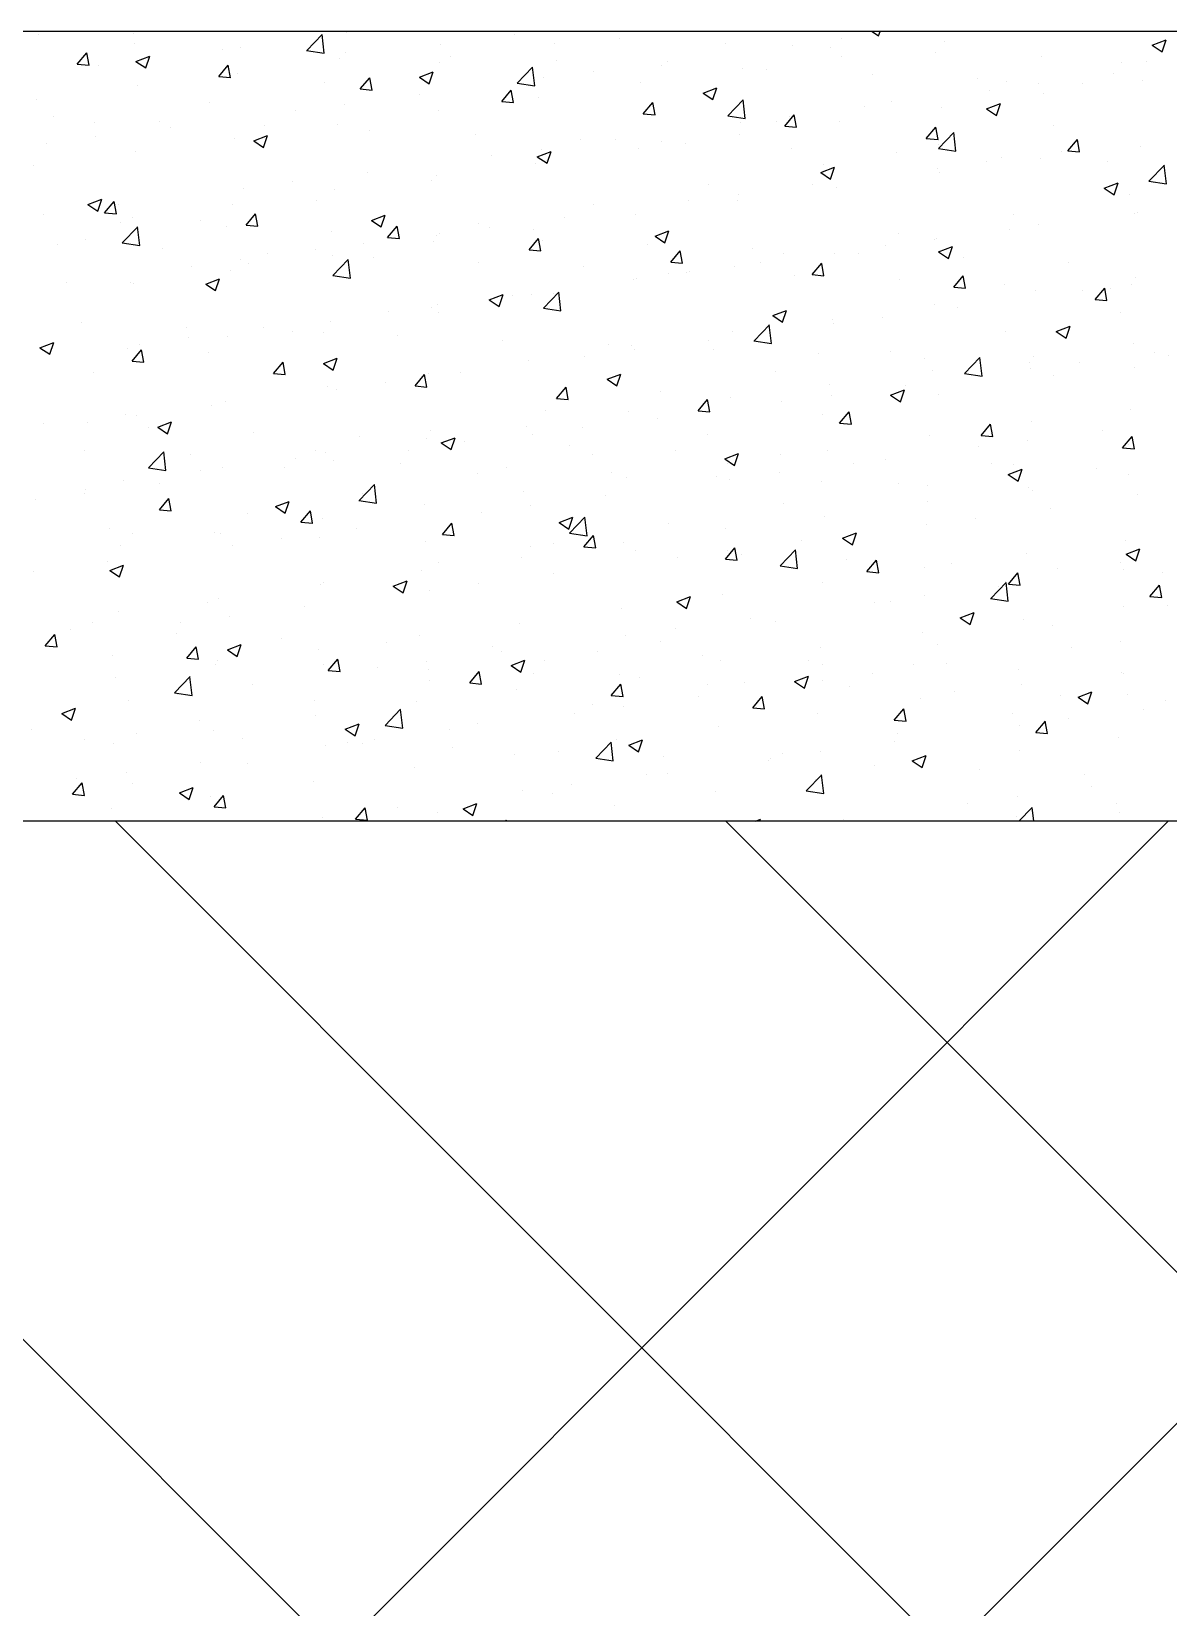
# Model space of a CAD drawing. Header units: millimetres. Extents: x 331487 to 517269, y 198509 to 399936.
# Drawn here: x 410720 to 411297, y 399138 to 399936 of the extents above; entities that cross this region are included whole.
import ezdxf

# ---------------------------------------------------------------- set-up
doc = ezdxf.new("R2010")
doc.units = ezdxf.units.MM
doc.header["$MEASUREMENT"] = 0
doc.linetypes.add('DASHED', pattern=[0.75, 0.5, -0.25])
doc.layers.add('9th_Sunk', color=251, linetype='DASHED', lineweight=5)
doc.layers.add('COLUMN', color=6, linetype='Continuous')

msp = doc.modelspace()

# ---------------------------------------------------------------- linework, layer by layer
at = {"layer": '9th_Sunk', "linetype": 'Continuous'}
for p, q in [((410256.23, 398186.91), (411605.8, 399536.48)), ((410720.27, 398960.3), (411296.44, 399536.48)), ((412576.42, 397722.87), (410762.81, 399536.48)), ((412112.38, 398496.27), (411072.17, 399536.48)), ((413040.46, 396949.47), (410565.59, 399424.34))]:
    msp.add_line(p, q, dxfattribs=at)
at = {"layer": 'COLUMN'}
for p, q in [((420345.71, 399936.48), (392220.13, 399936.48)), ((420350.13, 399536.48), (392620.13, 399536.48))]:
    msp.add_line(p, q, dxfattribs=at)
at = {"layer": 'COLUMN', "color": 2, "linetype": 'Continuous'}
for p, q in [((410723.88, 399935.2), (410723.88, 399935.2)), ((410772.08, 399935.58), (410772.08, 399935.58)), ((410859.75, 399926.9), (410867.54, 399935.02)), ((410868.61, 399925.49), (410867.5, 399934.98)), ((410880.14, 399935.86), (410880.14, 399935.86)), ((410965.04, 399935.02), (410965.04, 399935.02)), ((410978.31, 399936.3), (410978.31, 399936.3)), ((411146.28, 399936.48), (411149.61, 399934.23)), ((411149.61, 399934.23), (411150.36, 399936.48)), ((410743.44, 399919.91), (410748.26, 399925.65)), ((410749.41, 399919.38), (410748.26, 399925.65)), ((410772.6, 399930.61), (410772.6, 399930.61)), ((410816.98, 399927.55), (410816.98, 399927.55)), ((410825.98, 399928.35), (410825.98, 399928.35)), ((410859.71, 399926.86), (410868.61, 399925.48)), ((410879.36, 399926.1), (410879.36, 399926.1)), ((410927.8, 399929.9), (410927.8, 399929.9)), ((410985.23, 399930.61), (410985.23, 399930.61)), ((411018.42, 399932.77), (411018.42, 399932.77)), ((411071.8, 399930.51), (411071.8, 399930.51)), ((411105.96, 399929.61), (411105.96, 399929.61)), ((411125.19, 399928.25), (411125.19, 399928.25)), ((411130.99, 399932.91), (411130.99, 399932.91)), ((411178.57, 399926), (411178.57, 399926)), ((411182.83, 399931.45), (411182.83, 399931.45)), ((411288.35, 399929.58), (411295.35, 399932.27)), ((411288.35, 399929.58), (411293.32, 399926.22)), ((411293.32, 399926.22), (411295.35, 399932.26)), ((410743.44, 399919.91), (410749.42, 399919.38)), ((410754.08, 399919.27), (410754.08, 399919.27)), ((410773.19, 399921.35), (410780.19, 399924.04)), ((410773.19, 399921.35), (410778.16, 399918)), ((410778.16, 399918), (410780.19, 399924.04)), ((410779.11, 399922.56), (410779.11, 399922.56)), ((410815.16, 399913.63), (410819.98, 399919.38)), ((410821.14, 399913.1), (410819.98, 399919.37)), ((410876.46, 399922.86), (410876.46, 399922.86)), ((410926.91, 399920.6), (410926.91, 399920.6)), ((410932.74, 399923.84), (410932.74, 399923.84)), ((410966.47, 399910.35), (410974.26, 399918.47)), ((410975.33, 399908.93), (410974.23, 399918.43)), ((410986.13, 399921.59), (410986.13, 399921.59)), ((411039.51, 399919.33), (411039.51, 399919.33)), ((411042.8, 399921.3), (411042.8, 399921.3)), ((411130.89, 399923.95), (411130.89, 399923.95)), ((411231.95, 399923.74), (411231.95, 399923.74)), ((411272.69, 399921), (411272.69, 399921)), ((411285.33, 399921.49), (411285.33, 399921.49)), ((410815.16, 399913.63), (410821.14, 399913.11)), ((410824.52, 399915.36), (410824.52, 399915.36)), ((410868.59, 399910.59), (410868.59, 399910.59)), ((410886.89, 399907.36), (410891.71, 399913.1)), ((410892.86, 399906.83), (410891.71, 399913.1)), ((410916.9, 399913.34), (410923.9, 399916.03)), ((410916.9, 399913.34), (410921.87, 399909.99)), ((410921.87, 399909.99), (410923.9, 399916.03)), ((410966.44, 399910.31), (410975.33, 399908.93)), ((410979.89, 399913.02), (410979.89, 399913.02)), ((411004.93, 399916.31), (411004.93, 399916.31)), ((411029.03, 399910.51), (411029.03, 399910.51)), ((411080.38, 399917.55), (411080.38, 399917.55)), ((411092.89, 399917.08), (411092.89, 399917.08)), ((411146.27, 399914.82), (411146.27, 399914.82)), ((411199.65, 399912.57), (411199.65, 399912.57)), ((411214.38, 399910.99), (411214.38, 399910.99)), ((411230.75, 399910.07), (411230.75, 399910.07)), ((411253.04, 399910.31), (411253.04, 399910.31)), ((411268.62, 399915.05), (411268.62, 399915.05)), ((411283.46, 399911.6), (411283.46, 399911.6)), ((410722.66, 399901.92), (410722.66, 399901.92)), ((410774.01, 399908.96), (410774.01, 399908.96)), ((410886.89, 399907.36), (410892.87, 399906.83)), ((410916.74, 399904.7), (410916.74, 399904.7)), ((410958.62, 399901.08), (410963.44, 399906.83)), ((410964.59, 399900.55), (410963.43, 399906.82)), ((410977.09, 399903.01), (410977.09, 399903.01)), ((411060.61, 399905.33), (411067.61, 399908.02)), ((411060.61, 399905.33), (411065.59, 399901.98)), ((411065.58, 399901.98), (411067.61, 399908.02)), ((411073.2, 399893.8), (411080.99, 399901.91)), ((411082.06, 399892.38), (411080.95, 399901.88)), ((411205.71, 399906.77), (411205.71, 399906.77)), ((411232.95, 399905.2), (411232.95, 399905.2)), ((410810.27, 399900.58), (410810.27, 399900.58)), ((410853.83, 399896.42), (410853.83, 399896.42)), ((410878.87, 399899.72), (410878.87, 399899.72)), ((410926.58, 399896.61), (410926.58, 399896.61)), ((410958.62, 399901.08), (410964.59, 399900.56)), ((411030.34, 399894.81), (411035.16, 399900.55)), ((411030.34, 399894.81), (411036.32, 399894.28)), ((411036.32, 399894.28), (411035.16, 399900.55)), ((411073.16, 399893.76), (411082.06, 399892.38)), ((411102.07, 399888.53), (411106.89, 399894.28)), ((411108.04, 399888), (411106.89, 399894.27)), ((411142.56, 399898.46), (411142.56, 399898.46)), ((411156.06, 399900.98), (411156.06, 399900.98)), ((411181.61, 399898.16), (411181.61, 399898.16)), ((411204.33, 399897.33), (411211.33, 399900.01)), ((411204.33, 399897.33), (411209.3, 399893.97)), ((411209.3, 399893.97), (411211.32, 399900.01)), ((410731.62, 399893.21), (410731.62, 399893.21)), ((410751.96, 399890.57), (410751.96, 399890.57)), ((410785, 399890.96), (410785, 399890.96)), ((410790.68, 399888.11), (410790.68, 399888.11)), ((410838.38, 399888.7), (410838.38, 399888.7)), ((410875.24, 399889.57), (410875.24, 399889.57)), ((410891.76, 399886.45), (410891.76, 399886.45)), ((411079.65, 399890.17), (411079.65, 399890.17)), ((411097.74, 399890.97), (411097.74, 399890.97)), ((411102.07, 399888.53), (411108.05, 399888.01)), ((411104.68, 399893.47), (411104.68, 399893.47)), ((411129.67, 399890.66), (411129.67, 399890.66)), ((411173.79, 399882.26), (411178.61, 399888)), ((411179.77, 399881.73), (411178.61, 399888)), ((411238.34, 399889.03), (411238.34, 399889.03)), ((410727.77, 399879.83), (410727.77, 399879.83)), ((410752.8, 399883.12), (410752.8, 399883.12)), ((410823.3, 399882.07), (410823.3, 399882.07)), ((410832.88, 399881.09), (410839.88, 399883.78)), ((410832.88, 399881.09), (410837.85, 399877.73)), ((410837.85, 399877.73), (410839.88, 399883.78)), ((410945.15, 399884.19), (410945.15, 399884.19)), ((410998.53, 399881.93), (410998.53, 399881.93)), ((411016.49, 399881.86), (411016.49, 399881.86)), ((411039.42, 399880.96), (411039.42, 399880.96)), ((411051.91, 399879.68), (411051.91, 399879.68)), ((411079.16, 399884.26), (411079.16, 399884.26)), ((411173.79, 399882.26), (411179.77, 399881.73)), ((411179.92, 399877.25), (411187.71, 399885.36)), ((411180.02, 399879.02), (411180.02, 399879.02)), ((411188.78, 399875.83), (411187.68, 399885.33)), ((411245.52, 399875.98), (411250.34, 399881.73)), ((411251.49, 399875.45), (411250.34, 399881.72)), ((411282.25, 399878.31), (411282.25, 399878.31)), ((410772.79, 399875.67), (410772.79, 399875.67)), ((410953.59, 399873.58), (410953.59, 399873.58)), ((410975.88, 399869.72), (410975.88, 399869.72)), ((410976.59, 399873.08), (410983.59, 399875.77)), ((410976.59, 399873.08), (410981.57, 399869.73)), ((410978.62, 399876.87), (410978.62, 399876.87)), ((410981.1, 399870.95), (410981.1, 399870.95)), ((410981.56, 399869.72), (410983.59, 399875.77)), ((411027.82, 399877.22), (411027.82, 399877.22)), ((411105.29, 399877.42), (411105.29, 399877.42)), ((411158.67, 399875.17), (411158.67, 399875.17)), ((411179.89, 399877.21), (411188.78, 399875.83)), ((411204.44, 399870.62), (411204.44, 399870.62)), ((411212.06, 399872.91), (411212.06, 399872.91)), ((411231.74, 399871.91), (411231.74, 399871.91)), ((411242.31, 399875.61), (411242.31, 399875.61)), ((411245.52, 399875.98), (411251.5, 399875.46)), ((411265.44, 399870.66), (411265.44, 399870.66)), ((410721.45, 399868.63), (410721.45, 399868.63)), ((410890.43, 399865.26), (410890.43, 399865.26)), ((410925.37, 399863.32), (410925.37, 399863.32)), ((411120.3, 399865.07), (411127.31, 399867.76)), ((411120.3, 399865.07), (411125.28, 399861.72)), ((411121.7, 399869.01), (411121.7, 399869.01)), ((411125.27, 399861.72), (411127.3, 399867.76)), ((411179.4, 399867.33), (411179.4, 399867.33)), ((411180.39, 399864.87), (411180.39, 399864.87)), ((411286.65, 399860.69), (411294.44, 399868.81)), ((411295.5, 399859.28), (411294.4, 399868.77)), ((410827.53, 399856.98), (410827.53, 399856.98)), ((410852.56, 399860.28), (410852.56, 399860.28)), ((410874.02, 399856.28), (410874.02, 399856.28)), ((410922.78, 399860.94), (410922.78, 399860.94)), ((411063.38, 399859), (411063.38, 399859)), ((411078.38, 399854.03), (411078.38, 399854.03)), ((411116.25, 399859.01), (411116.25, 399859.01)), ((411128.45, 399857.37), (411128.45, 399857.37)), ((411264.02, 399857.06), (411271.02, 399859.75)), ((411264.02, 399857.06), (411268.99, 399853.71)), ((411268.99, 399853.71), (411271.02, 399859.75)), ((411276.53, 399854.04), (411276.53, 399854.04)), ((411286.61, 399860.66), (411295.5, 399859.28)), ((410748.86, 399848.84), (410755.86, 399851.52)), ((410748.86, 399848.84), (410753.83, 399845.48)), ((410753.83, 399845.48), (410755.85, 399851.52)), ((410757.31, 399844.69), (410762.13, 399850.43)), ((410763.29, 399844.16), (410762.13, 399850.43)), ((410764.37, 399848.67), (410764.37, 399848.67)), ((410822.08, 399848.78), (410822.08, 399848.78)), ((410864.46, 399850.92), (410864.46, 399850.92)), ((411005.06, 399848.99), (411005.06, 399848.99)), ((411053.34, 399850.73), (411053.34, 399850.73)), ((411077.94, 399850.97), (411077.94, 399850.97)), ((410726.5, 399843.68), (410726.5, 399843.68)), ((410757.31, 399844.69), (410763.29, 399844.17)), ((410765.52, 399839.86), (410765.52, 399839.86)), ((410771.57, 399842.38), (410771.57, 399842.38)), ((410806.15, 399840.91), (410806.15, 399840.91)), ((410829.04, 399838.41), (410833.86, 399844.16)), ((410829.04, 399838.41), (410835.02, 399837.89)), ((410835.01, 399837.88), (410833.86, 399844.15)), ((410892.57, 399840.83), (410899.57, 399843.52)), ((410892.57, 399840.83), (410897.54, 399837.47)), ((410897.54, 399837.47), (410899.57, 399843.51)), ((410900.76, 399832.14), (410905.59, 399837.88)), ((410906.74, 399831.61), (410905.58, 399837.88)), ((410946.74, 399838.98), (410946.74, 399838.98)), ((410990.19, 399842.42), (410990.19, 399842.42)), ((411026.6, 399843.93), (411026.6, 399843.93)), ((411218.21, 399844.03), (411218.21, 399844.03)), ((411230.52, 399838.62), (411230.52, 399838.62)), ((411279.16, 399844.48), (411279.16, 399844.48)), ((411281.03, 399845.02), (411281.03, 399845.02)), ((410747.83, 399830.9), (410747.83, 399830.9)), ((410766.28, 399829.49), (410774.07, 399837.61)), ((410775.14, 399828.07), (410774.04, 399837.57)), ((410818.91, 399837.6), (410818.91, 399837.6)), ((410872.29, 399835.35), (410872.29, 399835.35)), ((410900.77, 399832.14), (410906.74, 399831.61)), ((410924.15, 399830.03), (410924.15, 399830.03)), ((410925.67, 399833.09), (410925.67, 399833.09)), ((410927.28, 399834.14), (410927.28, 399834.14)), ((410952.31, 399837.43), (410952.31, 399837.43)), ((410972.49, 399825.86), (410977.31, 399831.61)), ((410974.66, 399836.43), (410974.66, 399836.43)), ((410978.47, 399825.33), (410977.31, 399831.6)), ((410979.05, 399830.83), (410979.05, 399830.83)), ((411036.28, 399832.82), (411043.28, 399835.51)), ((411036.28, 399832.82), (411041.26, 399829.46)), ((411041.25, 399829.46), (411043.28, 399835.51)), ((411159.89, 399834.01), (411159.89, 399834.01)), ((411178.13, 399831.18), (411178.13, 399831.18)), ((411179.18, 399831.58), (411179.18, 399831.58)), ((411216.01, 399836.17), (411216.01, 399836.17)), ((410733.23, 399828.68), (410733.23, 399828.68)), ((410766.25, 399829.45), (410775.14, 399828.07)), ((410786.61, 399826.42), (410786.61, 399826.42)), ((410839.99, 399824.17), (410839.99, 399824.17)), ((410864.13, 399825.82), (410864.13, 399825.82)), ((410872.81, 399822.99), (410872.81, 399822.99)), ((410888.43, 399828.97), (410888.43, 399828.97)), ((410893.37, 399821.91), (410893.37, 399821.91)), ((410972.49, 399825.86), (410978.47, 399825.34)), ((411032.44, 399828.58), (411032.44, 399828.58)), ((411044.22, 399819.59), (411049.04, 399825.33)), ((411050.19, 399819.06), (411049.04, 399825.33)), ((411085.82, 399826.32), (411085.82, 399826.32)), ((411101.57, 399824), (411101.57, 399824)), ((411127.24, 399824.08), (411127.24, 399824.08)), ((411139.2, 399824.07), (411139.2, 399824.07)), ((411153.1, 399827.89), (411153.1, 399827.89)), ((411179.99, 399824.81), (411187, 399827.5)), ((411179.99, 399824.81), (411184.97, 399821.46)), ((411184.97, 399821.45), (411186.99, 399827.5)), ((411192.58, 399821.81), (411192.58, 399821.81)), ((410801.22, 399817.54), (410801.22, 399817.54)), ((410820.87, 399815.49), (410820.87, 399815.49)), ((410826.25, 399820.84), (410826.25, 399820.84)), ((410830.11, 399818.96), (410830.11, 399818.96)), ((410873.01, 399812.94), (410880.8, 399821.05)), ((410881.87, 399811.52), (410880.76, 399821.02)), ((410946.76, 399819.66), (410946.76, 399819.66)), ((411000.14, 399817.4), (411000.14, 399817.4)), ((411043.25, 399813.99), (411043.25, 399813.99)), ((411044.22, 399819.59), (411050.19, 399819.06)), ((411052.07, 399814.59), (411052.07, 399814.59)), ((411053.52, 399815.15), (411053.52, 399815.15)), ((411076.73, 399817.68), (411076.73, 399817.68)), ((411089.94, 399819.57), (411089.94, 399819.57)), ((411115.94, 399813.31), (411120.76, 399819.06)), ((411121.92, 399812.78), (411120.76, 399819.05)), ((411245.97, 399819.56), (411245.97, 399819.56)), ((410738.06, 399809.23), (410738.06, 399809.23)), ((410770.36, 399809.09), (410770.36, 399809.09)), ((410771.79, 399808.95), (410771.79, 399808.95)), ((410808.55, 399808.57), (410815.55, 399811.26)), ((410808.55, 399808.57), (410813.52, 399805.22)), ((410813.52, 399805.22), (410815.54, 399811.26)), ((410872.97, 399812.9), (410881.87, 399811.52)), ((411025.38, 399810.64), (411025.38, 399810.64)), ((411027.04, 399811.29), (411027.04, 399811.29)), ((411106.9, 399812.89), (411106.9, 399812.89)), ((411115.94, 399813.31), (411121.92, 399812.79)), ((411160.29, 399810.64), (411160.29, 399810.64)), ((411187.67, 399807.04), (411192.49, 399812.78)), ((411187.67, 399807.04), (411193.65, 399806.51)), ((411193.64, 399806.51), (411192.49, 399812.78)), ((411213.67, 399808.38), (411213.67, 399808.38)), ((411259.4, 399800.76), (411264.22, 399806.51)), ((411265.37, 399800.23), (411264.21, 399806.5)), ((411267.05, 399806.12), (411267.05, 399806.12)), ((411277.89, 399808.34), (411277.89, 399808.34)), ((411279.82, 399811.73), (411279.82, 399811.73)), ((410926.01, 399797.99), (410926.01, 399797.99)), ((410952.26, 399800.57), (410959.26, 399803.25)), ((410952.26, 399800.57), (410957.23, 399797.21)), ((410957.23, 399797.21), (410959.26, 399803.25)), ((410963.88, 399802.98), (410963.88, 399802.98)), ((410973.45, 399803.14), (410973.45, 399803.14)), ((410979.73, 399796.39), (410987.52, 399804.5)), ((410984.93, 399803.98), (410984.93, 399803.98)), ((410988.59, 399794.97), (410987.48, 399804.47)), ((411177.96, 399798.29), (411177.96, 399798.29)), ((411229.31, 399805.33), (411229.31, 399805.33)), ((411252.85, 399805.04), (411252.85, 399805.04)), ((411259.4, 399800.76), (411265.37, 399800.24)), ((410900.97, 399794.69), (410900.97, 399794.69)), ((410922.94, 399796.74), (410922.94, 399796.74)), ((410926.62, 399793.97), (410926.62, 399793.97)), ((410979.7, 399796.35), (410988.59, 399794.97)), ((411095.97, 399792.56), (411102.97, 399795.24)), ((411095.97, 399792.56), (411100.95, 399789.2)), ((411100.94, 399789.2), (411102.97, 399795.24)), ((411126.02, 399790.79), (411126.02, 399790.79)), ((411151.82, 399791.74), (411151.82, 399791.74)), ((411189.7, 399796.73), (411189.7, 399796.73)), ((411272.4, 399794.37), (411272.4, 399794.37)), ((410745.63, 399789.03), (410745.63, 399789.03)), ((410799.01, 399786.77), (410799.01, 399786.77)), ((410819.65, 399782.2), (410819.65, 399782.2)), ((410837.82, 399786.38), (410837.82, 399786.38)), ((410852.39, 399784.51), (410852.39, 399784.51)), ((410868.3, 399783.96), (410868.3, 399783.96)), ((410871.59, 399789.7), (410871.59, 399789.7)), ((410905.78, 399782.26), (410905.78, 399782.26)), ((411075.51, 399784.39), (411075.51, 399784.39)), ((411086.46, 399779.83), (411094.24, 399787.95)), ((411095.31, 399778.42), (411094.21, 399787.91)), ((411126.79, 399788.45), (411126.79, 399788.45)), ((411214.08, 399784.36), (411214.08, 399784.36)), ((411239.69, 399784.55), (411246.69, 399787.24)), ((411239.69, 399784.55), (411244.66, 399781.19)), ((411244.66, 399781.19), (411246.68, 399787.23)), ((410724.52, 399776.32), (410731.53, 399779.01)), ((410724.52, 399776.32), (410729.5, 399772.97)), ((410729.49, 399772.97), (410731.52, 399779.01)), ((410769.14, 399775.8), (410769.14, 399775.8)), ((410771.19, 399769.47), (410776.01, 399775.21)), ((410774.91, 399778.1), (410774.91, 399778.1)), ((410777.16, 399768.94), (410776.01, 399775.21)), ((410799.95, 399781.39), (410799.95, 399781.39)), ((410809.98, 399773.95), (410809.98, 399773.95)), ((410959.16, 399780), (410959.16, 399780)), ((411012.54, 399777.75), (411012.54, 399777.75)), ((411024.17, 399777.35), (411024.17, 399777.35)), ((411025.76, 399775.15), (411025.76, 399775.15)), ((411063.64, 399780.13), (411063.64, 399780.13)), ((411065.92, 399775.49), (411065.92, 399775.49)), ((411086.42, 399779.8), (411095.31, 399778.42)), ((411155.76, 399774.35), (411155.76, 399774.35)), ((411278.6, 399778.44), (411278.6, 399778.44)), ((410771.19, 399769.47), (410777.17, 399768.95)), ((410842.91, 399763.19), (410847.73, 399768.94)), ((410848.89, 399762.67), (410847.73, 399768.93)), ((410868.24, 399768.31), (410875.24, 399771)), ((410868.24, 399768.31), (410873.21, 399764.96)), ((410873.21, 399764.96), (410875.24, 399771)), ((410972.23, 399769.85), (410972.23, 399769.85)), ((411000.73, 399771.85), (411000.73, 399771.85)), ((411119.31, 399773.24), (411119.31, 399773.24)), ((411172.69, 399770.98), (411172.69, 399770.98)), ((411193.18, 399763.28), (411200.97, 399771.4)), ((411202.04, 399761.87), (411200.93, 399771.36)), ((411226.07, 399768.73), (411226.07, 399768.73)), ((411228.09, 399772.04), (411228.09, 399772.04)), ((411251.58, 399768.9), (411251.58, 399768.9)), ((411279.45, 399766.47), (411279.45, 399766.47)), ((411289.45, 399773.88), (411289.45, 399773.88)), ((411296.36, 399772.41), (411296.36, 399772.41)), ((410751.66, 399763.94), (410751.66, 399763.94)), ((410842.91, 399763.19), (410848.89, 399762.67)), ((410899.7, 399758.55), (410899.7, 399758.55)), ((410914.64, 399756.92), (410919.46, 399762.66)), ((410920.62, 399756.39), (410919.46, 399762.66)), ((410921.72, 399763.45), (410921.72, 399763.45)), ((410937.57, 399763.54), (410937.57, 399763.54)), ((411011.95, 399760.3), (411018.95, 399762.99)), ((411011.95, 399760.3), (411016.92, 399756.95)), ((411016.92, 399756.95), (411018.95, 399762.99)), ((411097.44, 399764.34), (411097.44, 399764.34)), ((411176.75, 399765), (411176.75, 399765)), ((411193.14, 399763.24), (411202.04, 399761.86)), ((411226.55, 399765.6), (411226.55, 399765.6)), ((411238.04, 399762.4), (411238.04, 399762.4)), ((410870.38, 399756.41), (410870.38, 399756.41)), ((410874.67, 399755.25), (410874.67, 399755.25)), ((410914.64, 399756.92), (410920.62, 399756.4)), ((410986.37, 399750.64), (410991.19, 399756.39)), ((410986.37, 399750.64), (410992.34, 399750.12)), ((410992.34, 399750.11), (410991.18, 399756.38)), ((411039.12, 399754.33), (411039.12, 399754.33)), ((411058.09, 399744.37), (411062.91, 399750.11)), ((411064.07, 399743.84), (411062.91, 399750.11)), ((411074.3, 399751.1), (411074.3, 399751.1)), ((411124.81, 399757.5), (411124.81, 399757.5)), ((411125.52, 399752.3), (411125.52, 399752.3)), ((411155.66, 399752.3), (411162.66, 399754.98)), ((411155.66, 399752.3), (411160.64, 399748.94)), ((411160.63, 399748.94), (411162.66, 399754.98)), ((411163.39, 399757.29), (411163.39, 399757.29)), ((411179.72, 399752.39), (411179.72, 399752.39)), ((410767.93, 399742.51), (410767.93, 399742.51)), ((410811.51, 399746.94), (410811.51, 399746.94)), ((410818.44, 399748.91), (410818.44, 399748.91)), ((410980.81, 399744.32), (410980.81, 399744.32)), ((411022.95, 399744.06), (411022.95, 399744.06)), ((411058.09, 399744.37), (411064.07, 399743.85)), ((411100.48, 399749.01), (411100.48, 399749.01)), ((411121.4, 399742.38), (411121.4, 399742.38)), ((411129.82, 399738.09), (411134.64, 399743.84)), ((411135.79, 399737.56), (411134.64, 399743.83)), ((411277.38, 399745.15), (411277.38, 399745.15)), ((410726.16, 399737.93), (410726.16, 399737.93)), ((410748.6, 399738.66), (410748.6, 399738.66)), ((410773.64, 399741.95), (410773.64, 399741.95)), ((410779.54, 399735.67), (410779.54, 399735.67)), ((410784.21, 399736.06), (410791.22, 399738.75)), ((410784.21, 399736.06), (410789.19, 399732.7)), ((410789.19, 399732.7), (410791.21, 399738.75)), ((410922.49, 399734.31), (410922.49, 399734.31)), ((410971.01, 399736.56), (410971.01, 399736.56)), ((410999.46, 399735.7), (410999.46, 399735.7)), ((411037.33, 399740.69), (411037.33, 399740.69)), ((411129.82, 399738.09), (411135.8, 399737.57)), ((411201.54, 399731.82), (411206.37, 399737.56)), ((411207.52, 399731.29), (411206.36, 399737.56)), ((411226.87, 399738.75), (411226.87, 399738.75)), ((411263.15, 399734.44), (411263.15, 399734.44)), ((410832.92, 399733.42), (410832.92, 399733.42)), ((410886.3, 399731.16), (410886.3, 399731.16)), ((410920.5, 399730.16), (410920.5, 399730.16)), ((410927.93, 399728.05), (410934.93, 399730.74)), ((410927.93, 399728.05), (410932.9, 399724.7)), ((410932.9, 399724.69), (410934.93, 399730.74)), ((410939.69, 399728.9), (410939.69, 399728.9)), ((410974.42, 399732.41), (410974.42, 399732.41)), ((410993.07, 399726.65), (410993.07, 399726.65)), ((411063.09, 399732.37), (411063.09, 399732.37)), ((411175.53, 399731.71), (411175.53, 399731.71)), ((411200.24, 399726.16), (411200.24, 399726.16)), ((411201.54, 399731.82), (411207.52, 399731.29)), ((411225.27, 399729.46), (411225.27, 399729.46)), ((411273.27, 399725.54), (411278.09, 399731.29)), ((411276.23, 399727.41), (411276.23, 399727.41)), ((411279.25, 399725.01), (411278.09, 399731.28)), ((410747.24, 399724.49), (410747.24, 399724.49)), ((410779.54, 399715.53), (410787.33, 399723.64)), ((410788.4, 399714.11), (410787.29, 399723.61)), ((410800.62, 399722.24), (410800.62, 399722.24)), ((410854.01, 399719.98), (410854.01, 399719.98)), ((410864.17, 399724.3), (410864.17, 399724.3)), ((410869.16, 399723.12), (410869.16, 399723.12)), ((410873.39, 399719.11), (410873.39, 399719.11)), ((410911.27, 399724.09), (410911.27, 399724.09)), ((411004.77, 399722.36), (411004.77, 399722.36)), ((411046.45, 399724.39), (411046.45, 399724.39)), ((411071.64, 399720.04), (411078.64, 399722.73)), ((411071.64, 399720.04), (411076.62, 399716.69)), ((411076.61, 399716.69), (411078.64, 399722.73)), ((411099.83, 399722.14), (411099.83, 399722.14)), ((411123.59, 399724.21), (411123.59, 399724.21)), ((411153.21, 399719.88), (411153.21, 399719.88)), ((411273.27, 399725.54), (411279.25, 399725.02)), ((410779.51, 399715.49), (410788.4, 399714.11)), ((410805.85, 399714.29), (410805.85, 399714.29)), ((410817.22, 399715.62), (410817.22, 399715.62)), ((410848.36, 399715.81), (410848.36, 399715.81)), ((410907.39, 399717.73), (410907.39, 399717.73)), ((410946.45, 399712.35), (410946.45, 399712.35)), ((410960.77, 399715.47), (410960.77, 399715.47)), ((411014.15, 399713.22), (411014.15, 399713.22)), ((411021.74, 399710.77), (411021.74, 399710.77)), ((411067.53, 399710.96), (411067.53, 399710.96)), ((411073.08, 399717.81), (411073.08, 399717.81)), ((411099.21, 399712.86), (411099.21, 399712.86)), ((411137.08, 399717.85), (411137.08, 399717.85)), ((411206.6, 399717.63), (411206.6, 399717.63)), ((411215.35, 399712.03), (411222.36, 399714.72)), ((411215.35, 399712.03), (411220.33, 399708.68)), ((411217.91, 399717.4), (411217.91, 399717.4)), ((411220.32, 399708.68), (411222.35, 399714.72)), ((411259.98, 399715.37), (411259.98, 399715.37)), ((411276.17, 399711.86), (411276.17, 399711.86)), ((410747.33, 399702.51), (410747.33, 399702.51)), ((410747.53, 399704.27), (410747.53, 399704.27)), ((410766.71, 399709.22), (410766.71, 399709.22)), ((410785.2, 399707.5), (410785.2, 399707.5)), ((410886.27, 399698.97), (410894.05, 399707.09)), ((410888.13, 399702.34), (410888.13, 399702.34)), ((410895.12, 399697.56), (410894.02, 399707.05)), ((410969.8, 399703.27), (410969.8, 399703.27)), ((411074.18, 399709.56), (411074.18, 399709.56)), ((411120.92, 399708.71), (411120.92, 399708.71)), ((411159.6, 399707.39), (411159.6, 399707.39)), ((411174.3, 399706.45), (411174.3, 399706.45)), ((411225.66, 399705.46), (411225.66, 399705.46)), ((411227.68, 399704.19), (411227.68, 399704.19)), ((410722.3, 399699.22), (410722.3, 399699.22)), ((410785.06, 399694.25), (410789.88, 399700)), ((410785.06, 399694.25), (410791.04, 399693.73)), ((410791.04, 399693.72), (410789.88, 399699.99)), ((410843.91, 399695.8), (410850.91, 399698.49)), ((410843.91, 399695.8), (410848.88, 399692.44)), ((410848.88, 399692.44), (410850.9, 399698.48)), ((410886.23, 399698.94), (410895.12, 399697.56)), ((410919.29, 399696.87), (410919.29, 399696.87)), ((410973.15, 399696.26), (410973.15, 399696.26)), ((411011.02, 399701.25), (411011.02, 399701.25)), ((411101.28, 399697.38), (411101.28, 399697.38)), ((411174.31, 399698.42), (411174.31, 399698.42)), ((411236.84, 399695), (411236.84, 399695)), ((411281.06, 399701.94), (411281.06, 399701.94)), ((410829.81, 399692.33), (410829.81, 399692.33)), ((410856.79, 399687.97), (410861.61, 399693.72)), ((410856.79, 399687.97), (410862.77, 399687.45)), ((410862.76, 399687.45), (410861.61, 399693.71)), ((410867.94, 399689.83), (410867.94, 399689.83)), ((410928.52, 399681.7), (410933.34, 399687.44)), ((410934.49, 399681.17), (410933.33, 399687.44)), ((410948.11, 399692.97), (410948.11, 399692.97)), ((410987.62, 399687.79), (410994.62, 399690.48)), ((410987.62, 399687.79), (410992.59, 399684.43)), ((410992.59, 399684.43), (410994.62, 399690.48)), ((410992.99, 399682.42), (411000.78, 399690.54)), ((411001.85, 399681.01), (411000.74, 399690.5)), ((411042.96, 399687.36), (411042.96, 399687.36)), ((411122.37, 399690.92), (411122.37, 399690.92)), ((411173.93, 399686.72), (411173.93, 399686.72)), ((411198.97, 399690.02), (411198.97, 399690.02)), ((410759.64, 399684.84), (410759.64, 399684.84)), ((410771.49, 399682.32), (410771.49, 399682.32)), ((410813.03, 399682.58), (410813.03, 399682.58)), ((410816, 399682.33), (410816, 399682.33)), ((410847.09, 399679.67), (410847.09, 399679.67)), ((410866.41, 399680.33), (410866.41, 399680.33)), ((410884.96, 399684.65), (410884.96, 399684.65)), ((410928.52, 399681.7), (410934.49, 399681.18)), ((410992.95, 399682.38), (411001.85, 399681)), ((411000.24, 399675.42), (411005.06, 399681.17)), ((411006.22, 399674.9), (411005.06, 399681.16)), ((411071.86, 399684.52), (411071.86, 399684.52)), ((411110.78, 399678.4), (411110.78, 399678.4)), ((411131.33, 399679.78), (411138.33, 399682.47)), ((411131.33, 399679.78), (411136.31, 399676.43)), ((411136.3, 399676.42), (411138.33, 399682.47)), ((411274.95, 399678.58), (411274.95, 399678.58)), ((410765.49, 399675.93), (410765.49, 399675.93)), ((410822.05, 399676.37), (410822.05, 399676.37)), ((410919.79, 399678.07), (410919.79, 399678.07)), ((410973.17, 399675.82), (410973.17, 399675.82)), ((410984.64, 399677.35), (410984.64, 399677.35)), ((411000.24, 399675.42), (411006.22, 399674.9)), ((411020.52, 399677.48), (411020.52, 399677.48)), ((411026.55, 399673.56), (411026.55, 399673.56)), ((411071.97, 399669.15), (411076.79, 399674.89)), ((411072.9, 399673.42), (411072.9, 399673.42)), ((411077.94, 399668.62), (411076.79, 399674.89)), ((411079.94, 399671.31), (411079.94, 399671.31)), ((411099.71, 399665.87), (411107.5, 399673.99)), ((411108.57, 399664.45), (411107.47, 399673.95)), ((411224.44, 399672.17), (411224.44, 399672.17)), ((411275.04, 399671.77), (411282.05, 399674.46)), ((411275.04, 399671.77), (411280.02, 399668.42)), ((411280.02, 399668.42), (411282.04, 399674.46)), ((410721.02, 399663.07), (410721.02, 399663.07)), ((410758.9, 399668.06), (410758.9, 399668.06)), ((410759.88, 399663.54), (410766.89, 399666.23)), ((410759.88, 399663.54), (410764.86, 399660.19)), ((410764.85, 399660.19), (410766.88, 399666.23)), ((410918.07, 399663.58), (410918.07, 399663.58)), ((410926.32, 399667.34), (410926.32, 399667.34)), ((410968.58, 399669.98), (410968.58, 399669.98)), ((411047.87, 399670.12), (411047.87, 399670.12)), ((411071.97, 399669.15), (411077.94, 399668.63)), ((411099.68, 399665.83), (411108.57, 399664.45)), ((411133.32, 399669.05), (411133.32, 399669.05)), ((411143.69, 399662.87), (411148.51, 399668.62)), ((411143.69, 399662.87), (411149.67, 399662.35)), ((411149.67, 399662.35), (411148.51, 399668.61)), ((411173.1, 399665.13), (411173.1, 399665.13)), ((411186.7, 399666.8), (411186.7, 399666.8)), ((411215.42, 399656.6), (411220.24, 399662.34)), ((411221.39, 399656.07), (411220.24, 399662.34)), ((411240.08, 399664.54), (411240.08, 399664.54)), ((411272.1, 399667.74), (411272.1, 399667.74)), ((411273.69, 399663.87), (411273.69, 399663.87)), ((411293.47, 399662.28), (411293.47, 399662.28)), ((410866.73, 399656.54), (410866.73, 399656.54)), ((410868, 399657.33), (410868, 399657.33)), ((410903.6, 399655.54), (410910.6, 399658.22)), ((410903.6, 399655.54), (410908.57, 399652.18)), ((410908.57, 399652.18), (410910.59, 399658.22)), ((410946.84, 399656.82), (410946.84, 399656.82)), ((410984.72, 399661.81), (410984.72, 399661.81)), ((411121.16, 399657.63), (411121.16, 399657.63)), ((411206.44, 399649.32), (411214.23, 399657.44)), ((411210.53, 399655.56), (411210.53, 399655.56)), ((411213.79, 399657.73), (411213.79, 399657.73)), ((411215.3, 399647.9), (411214.19, 399657.4)), ((411215.42, 399656.6), (411221.4, 399656.08)), ((411287.15, 399650.32), (411291.97, 399656.07)), ((411293.12, 399649.79), (411291.96, 399656.06)), ((410809.68, 399647.32), (410809.68, 399647.32)), ((410814.79, 399649.04), (410814.79, 399649.04)), ((410921.81, 399653.53), (410921.81, 399653.53)), ((411047.31, 399647.53), (411054.31, 399650.21)), ((411047.31, 399647.53), (411052.28, 399644.17)), ((411052.28, 399644.17), (411054.31, 399650.21)), ((411070.65, 399651.23), (411070.65, 399651.23)), ((411147.63, 399647.28), (411147.63, 399647.28)), ((411155.47, 399647.72), (411155.47, 399647.72)), ((411172.66, 399650.57), (411172.66, 399650.57)), ((411206.4, 399649.28), (411215.3, 399647.9)), ((411287.15, 399650.32), (411293.12, 399649.8)), ((410764.28, 399642.64), (410764.28, 399642.64)), ((410820.78, 399640.23), (410820.78, 399640.23)), ((410858.65, 399645.21), (410858.65, 399645.21)), ((411019.3, 399644.19), (411019.3, 399644.19)), ((411084.47, 399638.96), (411084.47, 399638.96)), ((411191.02, 399639.52), (411198.02, 399642.21)), ((411191.02, 399639.52), (411196, 399636.16)), ((411195.99, 399636.16), (411198.02, 399642.2)), ((411223.23, 399638.88), (411223.23, 399638.88)), ((411273.74, 399645.29), (411273.74, 399645.29)), ((411296.07, 399645.78), (411296.07, 399645.78)), ((410727.21, 399625.31), (410732.03, 399631.05)), ((410733.19, 399624.78), (410732.03, 399631.05)), ((410740.17, 399633.74), (410740.17, 399633.74)), ((410751.37, 399637.31), (410751.37, 399637.31)), ((410793.55, 399631.48), (410793.55, 399631.48)), ((410795.75, 399636.93), (410795.75, 399636.93)), ((410916.86, 399630.29), (410916.86, 399630.29)), ((410967.37, 399636.69), (410967.37, 399636.69)), ((411021.56, 399630.68), (411021.56, 399630.68)), ((411046.6, 399633.98), (411046.6, 399633.98)), ((411097.15, 399637.71), (411097.15, 399637.71)), ((411171.88, 399631.84), (411171.88, 399631.84)), ((411237.75, 399635.77), (411237.75, 399635.77)), ((410727.21, 399625.31), (410733.19, 399624.78)), ((410732.59, 399628.62), (410732.59, 399628.62)), ((410798.94, 399619.03), (410803.76, 399624.78)), ((410804.91, 399618.5), (410803.76, 399624.77)), ((410819.57, 399623.28), (410826.58, 399625.97)), ((410819.57, 399623.28), (410824.55, 399619.93)), ((410824.54, 399619.93), (410826.57, 399625.97)), ((410846.93, 399629.23), (410846.93, 399629.23)), ((410865.51, 399623.25), (410865.51, 399623.25)), ((410900.32, 399626.97), (410900.32, 399626.97)), ((410953.7, 399624.72), (410953.7, 399624.72)), ((410958.41, 399622.37), (410958.41, 399622.37)), ((411007.08, 399622.46), (411007.08, 399622.46)), ((411038.83, 399627.7), (411038.83, 399627.7)), ((411119.94, 399624.35), (411119.94, 399624.35)), ((411179.43, 399625.76), (411179.43, 399625.76)), ((411247.38, 399624.43), (411247.38, 399624.43)), ((411272.41, 399627.73), (411272.41, 399627.73)), ((410761.25, 399620.31), (410761.25, 399620.31)), ((410798.94, 399619.03), (410804.92, 399618.51)), ((410813.57, 399615.75), (410813.57, 399615.75)), ((410814.64, 399618.05), (410814.64, 399618.05)), ((410868.02, 399615.8), (410868.02, 399615.8)), ((410870.66, 399612.76), (410875.49, 399618.5)), ((410876.64, 399612.23), (410875.48, 399618.49)), ((410920.53, 399617.38), (410920.53, 399617.38)), ((410963.29, 399615.27), (410970.29, 399617.96)), ((410963.29, 399615.27), (410968.26, 399611.92)), ((410968.26, 399611.92), (410970.29, 399617.96)), ((410980.51, 399617.69), (410980.51, 399617.69)), ((411060.46, 399620.21), (411060.46, 399620.21)), ((411069.43, 399617.94), (411069.43, 399617.94)), ((411113.85, 399617.95), (411113.85, 399617.95)), ((411121.11, 399615.75), (411121.11, 399615.75)), ((411167.23, 399615.7), (411167.23, 399615.7)), ((411184.23, 399616.12), (411184.23, 399616.12)), ((410763.06, 399609.35), (410763.06, 399609.35)), ((410792.8, 399601.56), (410800.59, 399609.68)), ((410801.66, 399600.15), (410800.55, 399609.64)), ((410870.66, 399612.76), (410876.64, 399612.23)), ((410895.5, 399614.09), (410895.5, 399614.09)), ((410921.4, 399613.54), (410921.4, 399613.54)), ((410922.19, 399607.68), (410922.19, 399607.68)), ((410942.39, 399606.48), (410947.21, 399612.23)), ((410942.39, 399606.48), (410948.37, 399605.96)), ((410948.37, 399605.95), (410947.21, 399612.22)), ((410974.78, 399611.29), (410974.78, 399611.29)), ((411018.09, 399610.9), (411018.09, 399610.9)), ((411028.17, 399609.03), (411028.17, 399609.03)), ((411081.55, 399606.77), (411081.55, 399606.77)), ((411107, 399607.27), (411114, 399609.95)), ((411107, 399607.27), (411111.97, 399603.91)), ((411111.97, 399603.91), (411114, 399609.95)), ((411121.32, 399607.84), (411121.32, 399607.84)), ((411146.35, 399611.13), (411146.35, 399611.13)), ((411220.61, 399613.44), (411220.61, 399613.44)), ((411272.52, 399612), (411272.52, 399612)), ((411273.99, 399611.19), (411273.99, 399611.19)), ((410792.76, 399601.52), (410801.66, 399600.14)), ((410794.47, 399600.78), (410794.47, 399600.78)), ((410832.35, 399605.77), (410832.35, 399605.77)), ((410966.15, 399603.41), (410966.15, 399603.41)), ((411014.12, 399600.2), (411018.94, 399605.95)), ((411014.12, 399600.2), (411020.09, 399599.68)), ((411020.09, 399599.68), (411018.94, 399605.94)), ((411058.16, 399599.52), (411058.16, 399599.52)), ((411062.79, 399605.74), (411062.79, 399605.74)), ((411085.84, 399593.93), (411090.66, 399599.68)), ((411091.82, 399593.4), (411090.66, 399599.67)), ((411134.93, 399604.52), (411134.93, 399604.52)), ((411170.67, 399598.55), (411170.67, 399598.55)), ((411188.31, 399602.26), (411188.31, 399602.26)), ((411222.01, 399605.59), (411222.01, 399605.59)), ((411241.69, 399600.01), (411241.69, 399600.01)), ((411250.71, 399599.26), (411257.71, 399601.94)), ((411250.71, 399599.26), (411255.69, 399595.9)), ((411255.68, 399595.9), (411257.71, 399601.94)), ((411275.94, 399600.78), (411275.94, 399600.78)), ((410735.55, 399591.03), (410742.55, 399593.72)), ((410735.55, 399591.03), (410740.53, 399587.67)), ((410740.52, 399587.67), (410742.55, 399593.72)), ((410769.44, 399597.49), (410769.44, 399597.49)), ((410863.87, 399597.67), (410863.87, 399597.67)), ((410899.52, 399585.01), (410907.31, 399593.13)), ((410908.38, 399583.59), (410907.28, 399593.09)), ((410915.64, 399597), (410915.64, 399597)), ((410995.26, 399591.24), (410995.26, 399591.24)), ((411004.47, 399595.73), (411004.47, 399595.73)), ((411020.29, 399594.54), (411020.29, 399594.54)), ((411085.84, 399593.93), (411091.82, 399593.41)), ((411118.73, 399591.06), (411118.73, 399591.06)), ((411157.57, 399587.65), (411162.39, 399593.4)), ((411163.54, 399587.13), (411162.39, 399593.39)), ((411217.62, 399590.77), (411217.62, 399590.77)), ((411283.98, 399593.27), (411283.98, 399593.27)), ((411295.08, 399597.75), (411295.08, 399597.75)), ((410720.27, 399582.91), (410720.27, 399582.91)), ((410805.56, 399587.66), (410805.56, 399587.66)), ((410812.36, 399582.46), (410812.36, 399582.46)), ((410864.3, 399589.96), (410864.3, 399589.96)), ((410879.26, 399583.02), (410886.27, 399585.71)), ((410879.26, 399583.02), (410884.24, 399579.67)), ((410884.24, 399579.66), (410886.26, 399585.71)), ((410899.49, 399584.97), (410908.38, 399583.59)), ((410932.1, 399582.93), (410932.1, 399582.93)), ((410946.15, 399585.72), (410946.15, 399585.72)), ((411068.22, 399584.65), (411068.22, 399584.65)), ((411157.57, 399587.65), (411163.55, 399587.13)), ((411221.07, 399584.99), (411221.07, 399584.99)), ((411229.29, 399581.38), (411234.12, 399587.12)), ((411235.27, 399580.85), (411234.11, 399587.12)), ((411246.11, 399588.29), (411246.11, 399588.29)), ((410747.24, 399577.65), (410747.24, 399577.65)), ((410761.85, 399576.06), (410761.85, 399576.06)), ((410773.66, 399580.65), (410773.66, 399580.65)), ((410827.04, 399578.4), (410827.04, 399578.4)), ((410869.19, 399574.64), (410869.19, 399574.64)), ((410880.42, 399576.14), (410880.42, 399576.14)), ((410887.84, 399575.71), (410887.84, 399575.71)), ((410894.23, 399577.94), (410894.23, 399577.94)), ((411006.25, 399568.46), (411014.04, 399576.58)), ((411015.11, 399567.04), (411014, 399576.54)), ((411016.87, 399577.61), (411016.87, 399577.61)), ((411022.98, 399575.01), (411029.98, 399577.7)), ((411022.98, 399575.01), (411027.95, 399571.66)), ((411027.95, 399571.66), (411029.98, 399577.7)), ((411157.92, 399576.68), (411157.92, 399576.68)), ((411159.3, 399580.76), (411159.3, 399580.76)), ((411229.29, 399581.38), (411235.27, 399580.86)), ((411271.3, 399578.71), (411271.3, 399578.71)), ((410933.8, 399573.89), (410933.8, 399573.89)), ((410964.93, 399570.12), (410964.93, 399570.12)), ((410987.19, 399571.63), (410987.19, 399571.63)), ((411006.21, 399568.42), (411015.11, 399567.04)), ((411040.57, 399569.38), (411040.57, 399569.38)), ((411093.95, 399567.12), (411093.95, 399567.12)), ((411095.01, 399568.4), (411095.01, 399568.4)), ((411100.98, 399570.75), (411100.98, 399570.75)), ((411120.05, 399571.69), (411120.05, 399571.69)), ((411166.69, 399567), (411173.69, 399569.69)), ((411166.69, 399567), (411171.66, 399563.65)), ((411171.66, 399563.65), (411173.69, 399569.69)), ((411220.79, 399572.31), (411220.79, 399572.31)), ((410768.17, 399561.34), (410768.17, 399561.34)), ((410806.04, 399566.33), (410806.04, 399566.33)), ((410829.52, 399565.7), (410829.52, 399565.7)), ((410914.42, 399563.71), (410914.42, 399563.71)), ((411031.86, 399560.08), (411031.86, 399560.08)), ((411042.66, 399560.74), (411042.66, 399560.74)), ((411112.97, 399551.91), (411120.76, 399560.02)), ((411121.83, 399550.49), (411120.72, 399559.99)), ((411147.33, 399564.87), (411147.33, 399564.87)), ((411169.45, 399565.26), (411169.45, 399565.26)), ((411200.71, 399562.61), (411200.71, 399562.61)), ((411254.1, 399560.35), (411254.1, 399560.35)), ((410741.09, 399550.09), (410745.91, 399555.83)), ((410743.13, 399558.05), (410743.13, 399558.05)), ((410747.06, 399549.56), (410745.91, 399555.83)), ((410771.2, 399555.69), (410771.2, 399555.69)), ((410795.24, 399550.77), (410802.24, 399553.46)), ((410795.24, 399550.77), (410800.22, 399547.41)), ((410800.21, 399547.41), (410802.24, 399553.45)), ((410863.08, 399556.67), (410863.08, 399556.67)), ((410968.95, 399551.8), (410968.95, 399551.8)), ((410984.35, 399550.72), (410984.35, 399550.72)), ((410993.98, 399555.1), (410993.98, 399555.1)), ((411067, 399551.36), (411067, 399551.36)), ((411112.94, 399551.87), (411121.83, 399550.49)), ((411117.51, 399557.77), (411117.51, 399557.77)), ((411257.67, 399553.83), (411257.67, 399553.83)), ((410741.09, 399550.09), (410747.06, 399549.56)), ((410760.63, 399542.77), (410760.63, 399542.77)), ((410811.14, 399549.18), (410811.14, 399549.18)), ((410812.81, 399543.81), (410817.63, 399549.56)), ((410812.81, 399543.81), (410818.79, 399543.29)), ((410818.79, 399543.28), (410817.63, 399549.55)), ((410884.54, 399537.54), (410889.36, 399543.28)), ((410890.51, 399537.01), (410889.36, 399543.28)), ((410905.79, 399543.49), (410905.79, 399543.49)), ((410938.96, 399542.76), (410945.96, 399545.45)), ((410938.96, 399542.76), (410943.93, 399539.4)), ((410943.93, 399539.4), (410945.95, 399545.45)), ((411015.66, 399544.32), (411015.66, 399544.32)), ((411194.77, 399545.55), (411194.77, 399545.55)), ((411219.8, 399548.85), (411219.8, 399548.85)), ((411220.77, 399536.48), (411227.48, 399543.47)), ((411228.26, 399536.48), (411227.45, 399543.43)), ((411270.09, 399545.42), (411270.09, 399545.42)), ((410867.92, 399538.5), (410867.92, 399538.5)), ((410884.54, 399537.54), (410890.52, 399537.01)), ((410926.03, 399540.71), (410926.03, 399540.71)), ((410960.64, 399536.48), (410961.09, 399537.01)), ((410961.18, 399536.48), (410961.08, 399537)), ((410963.72, 399536.83), (410963.72, 399536.83)), ((411087.16, 399536.48), (411089.67, 399537.44)), ((411089.34, 399536.48), (411089.67, 399537.44)), ((411131.61, 399537.24), (411131.61, 399537.24)), ((411219.58, 399539.02), (411219.58, 399539.02)), ((411271.81, 399541.11), (411271.81, 399541.11))]:
    msp.add_line(p, q, dxfattribs=at)

doc.saveas('drawing.dxf')
